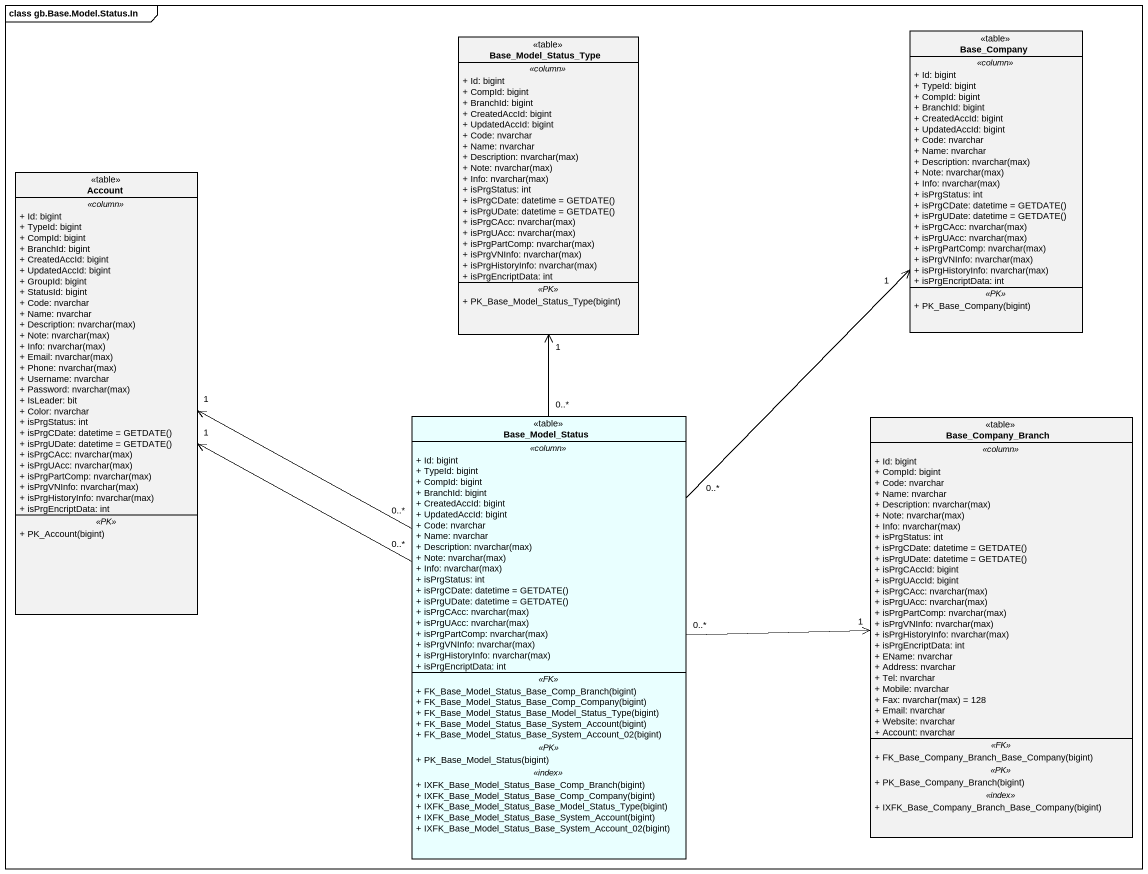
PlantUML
@startuml
mainframe class gb.Base.Model.Status.In
hide circle
hide empty members
skinparam classAttributeIconSize 0
class Base_Company <<table>> {
  .. <<column>> ..
  + Id: bigint
  + TypeId: bigint
  + CompId: bigint
  + BranchId: bigint
  + CreatedAccId: bigint
  + UpdatedAccId: bigint
  + Code: nvarchar
  + Name: nvarchar
  {field} + Description: nvarchar(max)
  {field} + Note: nvarchar(max)
  {field} + Info: nvarchar(max)
  + isPrgStatus: int
  {field} + isPrgCDate: datetime = GETDATE()
  {field} + isPrgUDate: datetime = GETDATE()
  {field} + isPrgCAcc: nvarchar(max)
  {field} + isPrgUAcc: nvarchar(max)
  {field} + isPrgPartComp: nvarchar(max)
  {field} + isPrgVNInfo: nvarchar(max)
  {field} + isPrgHistoryInfo: nvarchar(max)
  + isPrgEncriptData: int
  .. <<PK>> ..
  + PK_Base_Company(bigint)
}
class Base_Model_Status_Type <<table>> {
  .. <<column>> ..
  + Id: bigint
  + CompId: bigint
  + BranchId: bigint
  + CreatedAccId: bigint
  + UpdatedAccId: bigint
  + Code: nvarchar
  + Name: nvarchar
  {field} + Description: nvarchar(max)
  {field} + Note: nvarchar(max)
  {field} + Info: nvarchar(max)
  + isPrgStatus: int
  {field} + isPrgCDate: datetime = GETDATE()
  {field} + isPrgUDate: datetime = GETDATE()
  {field} + isPrgCAcc: nvarchar(max)
  {field} + isPrgUAcc: nvarchar(max)
  {field} + isPrgPartComp: nvarchar(max)
  {field} + isPrgVNInfo: nvarchar(max)
  {field} + isPrgHistoryInfo: nvarchar(max)
  + isPrgEncriptData: int
  .. <<PK>> ..
  + PK_Base_Model_Status_Type(bigint)
}
class Account <<table>> {
  .. <<column>> ..
  + Id: bigint
  + TypeId: bigint
  + CompId: bigint
  + BranchId: bigint
  + CreatedAccId: bigint
  + UpdatedAccId: bigint
  + GroupId: bigint
  + StatusId: bigint
  + Code: nvarchar
  + Name: nvarchar
  {field} + Description: nvarchar(max)
  {field} + Note: nvarchar(max)
  {field} + Info: nvarchar(max)
  {field} + Email: nvarchar(max)
  {field} + Phone: nvarchar(max)
  + Username: nvarchar
  {field} + Password: nvarchar(max)
  + IsLeader: bit
  + Color: nvarchar
  + isPrgStatus: int
  {field} + isPrgCDate: datetime = GETDATE()
  {field} + isPrgUDate: datetime = GETDATE()
  {field} + isPrgCAcc: nvarchar(max)
  {field} + isPrgUAcc: nvarchar(max)
  {field} + isPrgPartComp: nvarchar(max)
  {field} + isPrgVNInfo: nvarchar(max)
  {field} + isPrgHistoryInfo: nvarchar(max)
  + isPrgEncriptData: int
  .. <<PK>> ..
  + PK_Account(bigint)
}
class Base_Model_Status <<table>> #E9FFFF {
  .. <<column>> ..
  + Id: bigint
  + TypeId: bigint
  + CompId: bigint
  + BranchId: bigint
  + CreatedAccId: bigint
  + UpdatedAccId: bigint
  + Code: nvarchar
  + Name: nvarchar
  {field} + Description: nvarchar(max)
  {field} + Note: nvarchar(max)
  {field} + Info: nvarchar(max)
  + isPrgStatus: int
  {field} + isPrgCDate: datetime = GETDATE()
  {field} + isPrgUDate: datetime = GETDATE()
  {field} + isPrgCAcc: nvarchar(max)
  {field} + isPrgUAcc: nvarchar(max)
  {field} + isPrgPartComp: nvarchar(max)
  {field} + isPrgVNInfo: nvarchar(max)
  {field} + isPrgHistoryInfo: nvarchar(max)
  + isPrgEncriptData: int
  .. <<FK>> ..
  + FK_Base_Model_Status_Base_Comp_Branch(bigint)
  + FK_Base_Model_Status_Base_Comp_Company(bigint)
  + FK_Base_Model_Status_Base_Model_Status_Type(bigint)
  + FK_Base_Model_Status_Base_System_Account(bigint)
  + FK_Base_Model_Status_Base_System_Account_02(bigint)
  .. <<PK>> ..
  + PK_Base_Model_Status(bigint)
  .. <<index>> ..
  + IXFK_Base_Model_Status_Base_Comp_Branch(bigint)
  + IXFK_Base_Model_Status_Base_Comp_Company(bigint)
  + IXFK_Base_Model_Status_Base_Model_Status_Type(bigint)
  + IXFK_Base_Model_Status_Base_System_Account(bigint)
  + IXFK_Base_Model_Status_Base_System_Account_02(bigint)
}
class Base_Company_Branch <<table>> {
  .. <<column>> ..
  + Id: bigint
  + CompId: bigint
  + Code: nvarchar
  + Name: nvarchar
  {field} + Description: nvarchar(max)
  {field} + Note: nvarchar(max)
  {field} + Info: nvarchar(max)
  + isPrgStatus: int
  {field} + isPrgCDate: datetime = GETDATE()
  {field} + isPrgUDate: datetime = GETDATE()
  + isPrgCAccId: bigint
  + isPrgUAccId: bigint
  {field} + isPrgCAcc: nvarchar(max)
  {field} + isPrgUAcc: nvarchar(max)
  {field} + isPrgPartComp: nvarchar(max)
  {field} + isPrgVNInfo: nvarchar(max)
  {field} + isPrgHistoryInfo: nvarchar(max)
  + isPrgEncriptData: int
  + EName: nvarchar
  + Address: nvarchar
  + Tel: nvarchar
  + Mobile: nvarchar
  {field} + Fax: nvarchar(max) = 128
  + Email: nvarchar
  + Website: nvarchar
  + Account: nvarchar
  .. <<FK>> ..
  + FK_Base_Company_Branch_Base_Company(bigint)
  .. <<PK>> ..
  + PK_Base_Company_Branch(bigint)
  .. <<index>> ..
  + IXFK_Base_Company_Branch_Base_Company(bigint)
}
Base_Model_Status "0..*" -up-> "1" Base_Company
Base_Model_Status "0..*" -up-> "1" Base_Model_Status_Type
Base_Model_Status "0..*" -left-> "1" Account
Base_Model_Status "0..*" -left-> "1" Account
Base_Model_Status "0..*" -right-> "1" Base_Company_Branch
@enduml
